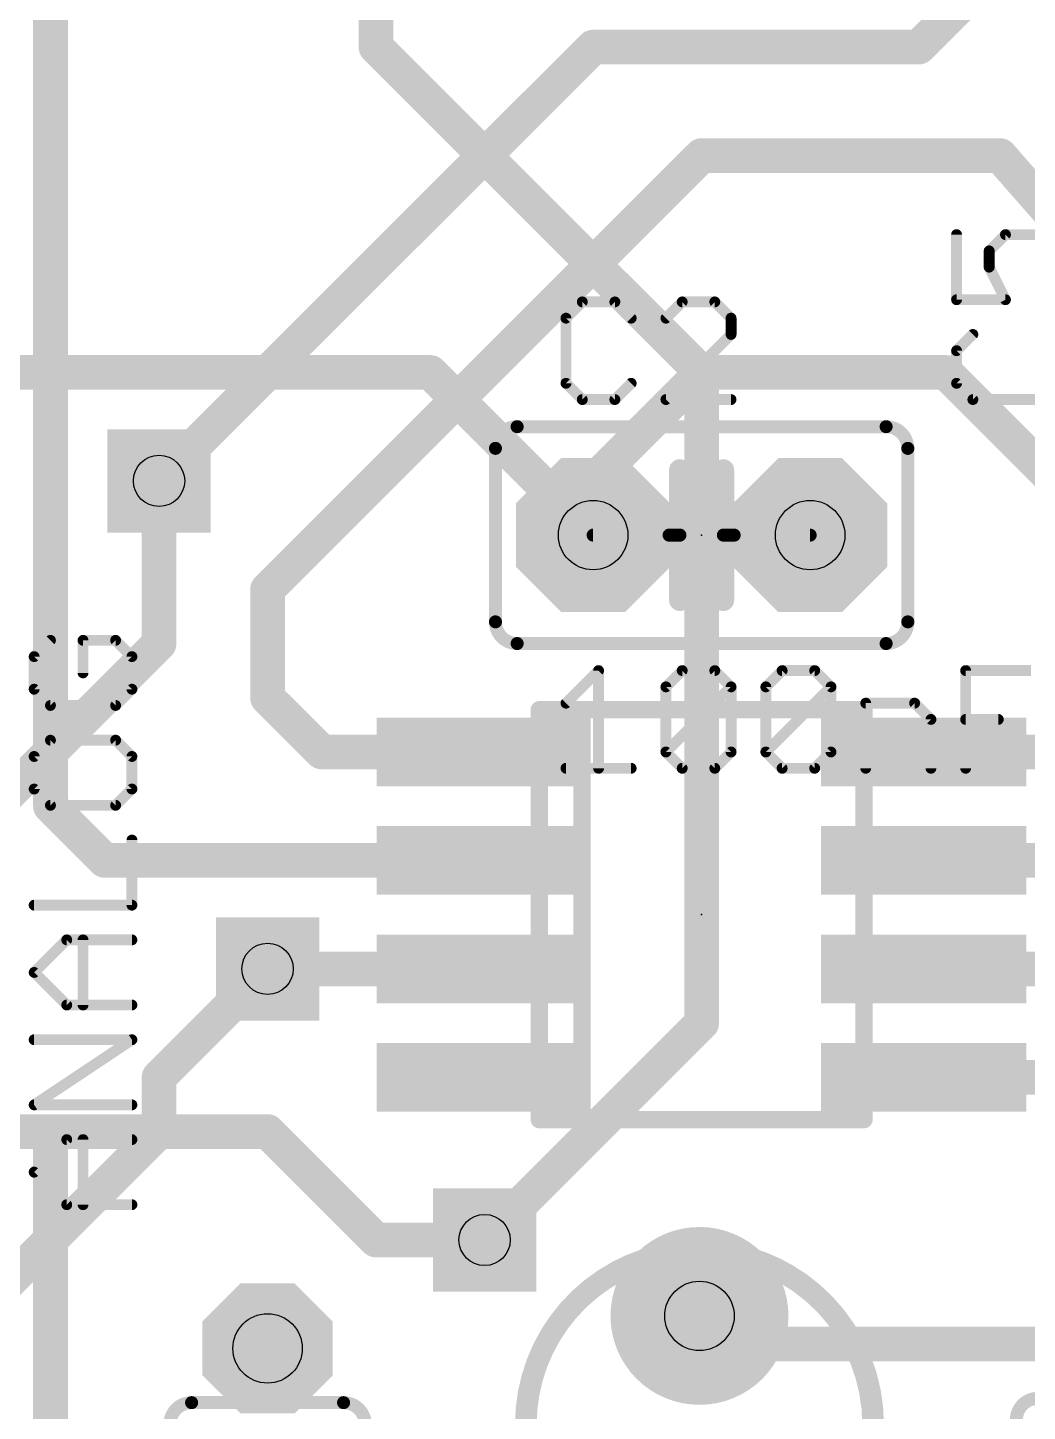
# Model space of a CAD drawing. Extents: x 34.1 to 120.9, y -11.6 to 61.2.
# Drawn here: x 67.04 to 78.74, y 10.69 to 26.9 of the extents above; entities that cross this region are included whole.
import ezdxf

# ---------------------------------------------------------------- set-up
doc = ezdxf.new("R2010")
doc.units = 0
for name, color, linetype in [('1', 22, 'CONTINUOUS'), ('16', 175, 'CONTINUOUS'), ('17', 82, 'CONTINUOUS'), ('18', 82, 'CONTINUOUS'), ('20', 7, 'CONTINUOUS'), ('21', 253, 'CONTINUOUS'), ('22', 253, 'CONTINUOUS'), ('23', 7, 'CONTINUOUS'), ('25', 253, 'CONTINUOUS'), ('27', 253, 'CONTINUOUS'), ('29', 253, 'CONTINUOUS'), ('30', 253, 'CONTINUOUS'), ('31', 253, 'CONTINUOUS'), ('44', 253, 'CONTINUOUS'), ('51', 253, 'CONTINUOUS'), ('52', 253, 'CONTINUOUS')]:
    doc.layers.add(name, color=color, linetype=linetype)

# ---------------------------------------------------------------- blocks, each defined once
blk = doc.blocks.new('OCTAGONP')
at = {"const_width": 0.5}
blk.add_lwpolyline([(-0.25, -0.1036), (-0.25, 0.1036), (-0.1036, 0.25), (0.1036, 0.25), (0.25, 0.1036), (0.25, -0.1036), (0.1036, -0.25), (-0.1036, -0.25), (-0.25, -0.1036), (-0.25, 0.1036)], dxfattribs=at)
blk = doc.blocks.new('ROUNDP')
at = {"const_width": 0.5}
blk.add_lwpolyline([(0, -0.25, 1), (0, 0.25, 1), (0, -0.25)], format="xyb", dxfattribs=at)
blk = doc.blocks.new('RECT')
blk.add_solid([(-0.5, -0.5), (0.5, -0.5), (-0.5, 0.5), (0.5, 0.5)])
blk = doc.blocks.new('SQUAREV')
blk.add_solid([(-0.5, -0.5), (0.5, -0.5), (-0.5, 0.5), (0.5, 0.5)])

msp = doc.modelspace()

# ---------------------------------------------------------------- linework, layer by layer
at = {"layer": '1', "const_width": 0.4064}
for points in [[(67.31, 17.78), (67.31, 30.48)], [(78.74, 27.94), (77.47, 26.67)], [(73.66, 26.67), (68.58, 21.59)], [(77.47, 26.67), (73.66, 26.67)], [(69.85, 20.32), (74.93, 25.4)], [(74.93, 25.4), (78.4225, 25.4)], [(78.4225, 25.4), (80.645, 22.86)], [(74.93, 22.86), (73.66, 21.59)], [(77.7875, 22.86), (74.93, 22.86)], [(80.01, 20.6375), (77.7875, 22.86)], [(73.66, 21.59), (73.66, 20.955)], [(69.85, 19.05), (69.85, 20.32)], [(70.485, 18.415), (69.85, 19.05)], [(72.33, 18.415), (70.485, 18.415)], [(79.375, 18.415), (77.53, 18.415)], [(67.31, 17.78), (67.945, 17.145)], [(67.945, 17.145), (72.33, 17.145)], [(77.53, 17.145), (80.645, 17.145)], [(72.33, 15.875), (69.85, 15.875)], [(77.53, 15.875), (81.915, 15.875)], [(77.53, 14.605), (81.915, 14.605)], [(65.405, 13.97), (67.31, 13.97)], [(67.31, 13.97), (67.31, 8.89)], [(67.31, 13.97), (69.85, 13.97)], [(69.85, 13.97), (71.12, 12.7)], [(71.12, 12.7), (72.39, 12.7)], [(75.2348, 11.4808), (74.9046, 11.811)], [(79.756, 11.4808), (75.2348, 11.4808)]]:
    msp.add_lwpolyline(points, dxfattribs=at)
at = {"layer": '1', "const_width": 0.2032}
for points in [[(73.66, 26.7716, 1), (73.66, 26.5684)], [(73.7318, 26.5982, 1), (73.5882, 26.7418)], [(77.3982, 26.7418, 1), (77.5418, 26.5982)], [(77.47, 26.5684, 1), (77.47, 26.7716)], [(74.93, 25.5016, 1), (74.93, 25.2984)], [(75.0018, 25.3282, 1), (74.8582, 25.4718)], [(78.499, 25.4669, 1), (78.346, 25.3331)], [(78.4225, 25.2984, 1), (78.4225, 25.5016)], [(74.93, 22.9616, 1), (74.93, 22.7584)], [(75.0018, 22.7882, 1), (74.8582, 22.9318)], [(77.8593, 22.9318, 1), (77.7157, 22.7882)], [(77.7875, 22.7584, 1), (77.7875, 22.9616)], [(68.5082, 21.6618, 1), (68.6518, 21.5182)], [(73.7616, 21.59, 1), (73.5584, 21.59)], [(73.5882, 21.6618, 1), (73.7318, 21.5182)], [(73.5584, 20.955, 1), (73.7616, 20.955)], [(69.9516, 20.32, 1), (69.7484, 20.32)], [(69.7782, 20.3918, 1), (69.9218, 20.2482)], [(69.7484, 19.05, 1), (69.9516, 19.05)], [(69.9218, 19.1218, 1), (69.7782, 18.9782)], [(70.485, 18.5166, 1), (70.485, 18.3134)], [(70.4132, 18.3432, 1), (70.5568, 18.4868)], [(72.33, 18.3134, 1), (72.33, 18.5166)], [(77.53, 18.5166, 1), (77.53, 18.3134)], [(67.2084, 17.78, 1), (67.4116, 17.78)], [(67.3818, 17.8518, 1), (67.2382, 17.7082)], [(67.945, 17.2466, 1), (67.945, 17.0434)], [(72.33, 17.0434, 1), (72.33, 17.2466)], [(77.53, 17.2466, 1), (77.53, 17.0434)], [(67.8732, 17.0732, 1), (68.0168, 17.2168)], [(69.85, 15.9766, 1), (69.85, 15.7734)], [(72.33, 15.7734, 1), (72.33, 15.9766)], [(77.53, 15.9766, 1), (77.53, 15.7734)], [(77.53, 14.7066, 1), (77.53, 14.5034)], [(67.4116, 13.97, 1), (67.2084, 13.97)], [(67.31, 14.0716, 1), (67.31, 13.8684)], [(67.31, 13.8684, 1), (67.31, 14.0716)], [(69.9218, 14.0418, 1), (69.7782, 13.8982)], [(69.85, 13.8684, 1), (69.85, 14.0716)], [(71.12, 12.8016, 1), (71.12, 12.5984)], [(71.0482, 12.6282, 1), (71.1918, 12.7718)], [(72.39, 12.5984, 1), (72.39, 12.8016)], [(74.9764, 11.8828, 1), (74.8328, 11.7392)], [(75.2348, 11.5824, 1), (75.2348, 11.3792)], [(75.163, 11.409, 1), (75.3066, 11.5526)]]:
    msp.add_lwpolyline(points, format="xyb", dxfattribs=at)
at = {"layer": '16', "const_width": 0.4064}
for points in [[(71.12, 26.67), (71.12, 34.29)], [(74.93, 22.86), (71.12, 26.67)], [(71.755, 22.86), (64.77, 22.86)], [(73.66, 20.955), (71.755, 22.86)], [(74.93, 15.24), (74.93, 22.86)], [(68.58, 19.685), (68.58, 21.59)], [(65.405, 16.51), (68.58, 19.685)], [(69.85, 15.875), (68.58, 14.605)], [(72.39, 12.7), (74.93, 15.24)], [(68.58, 14.605), (68.58, 13.97)], [(68.58, 13.97), (66.04, 11.43)]]:
    msp.add_lwpolyline(points, dxfattribs=at)
at = {"layer": '16', "const_width": 0.2032}
for points in [[(71.0184, 26.67, 1), (71.2216, 26.67)], [(71.1918, 26.7418, 1), (71.0482, 26.5982)], [(71.8268, 22.9318, 1), (71.6832, 22.7882)], [(71.755, 22.7584, 1), (71.755, 22.9616)], [(75.0316, 22.86, 1), (74.8284, 22.86)], [(74.8582, 22.7882, 1), (75.0018, 22.9318)], [(68.6816, 21.59, 1), (68.4784, 21.59)], [(73.5882, 20.8832, 1), (73.7318, 21.0268)], [(68.4784, 19.685, 1), (68.6816, 19.685)], [(68.6518, 19.6132, 1), (68.5082, 19.7568)], [(69.9218, 15.8032, 1), (69.7782, 15.9468)], [(75.0018, 15.1682, 1), (74.8582, 15.3118)], [(74.8284, 15.24, 1), (75.0316, 15.24)], [(68.6816, 14.605, 1), (68.4784, 14.605)], [(68.5082, 14.6768, 1), (68.6518, 14.5332)], [(68.6518, 13.8982, 1), (68.5082, 14.0418)], [(68.4784, 13.97, 1), (68.6816, 13.97)], [(72.3182, 12.7718, 1), (72.4618, 12.6282)]]:
    msp.add_lwpolyline(points, format="xyb", dxfattribs=at)
at = {"layer": '20', "const_width": 0.0254}
msp.add_lwpolyline([(50.0126, 38.7604, 0.1623), (69.3928, 0)], format="xyb", dxfattribs=at)
at = {"layer": '21'}
for points, const_width in [([(72.771, 22.225, 0.4142), (72.517, 21.971)], 0.1524), ([(72.771, 22.2631, 1), (72.771, 22.1869)], 0.0762), ([(72.771, 22.1869, 1), (72.771, 22.2631)], 0.0762), ([(77.343, 21.971, 0.4142), (77.089, 22.225)], 0.1524), ([(77.089, 22.2631, 1), (77.089, 22.1869)], 0.0762), ([(77.089, 22.1869, 1), (77.089, 22.2631)], 0.0762), ([(72.5551, 21.971, 1), (72.4789, 21.971)], 0.0762), ([(77.3811, 21.971, 1), (77.3049, 21.971)], 0.0762), ([(72.4789, 21.971, 1), (72.5551, 21.971)], 0.0762), ([(77.3049, 21.971, 1), (77.3811, 21.971)], 0.0762), ([(74.7395, 21.717, 1), (74.6125, 21.717)], 0.127), ([(75.2475, 21.717, 1), (75.1205, 21.717)], 0.127), ([(74.7395, 20.955, 1), (74.6125, 20.955)], 0.127), ([(75.2475, 20.955, 1), (75.1205, 20.955)], 0.127), ([(74.549, 20.9931, 1), (74.549, 20.9169)], 0.0762), ([(74.6125, 20.955, 1), (74.7395, 20.955)], 0.127), ([(74.676, 20.9169, 1), (74.676, 20.9931)], 0.0762), ([(75.1205, 20.955, 1), (75.2475, 20.955)], 0.127), ([(75.184, 20.9931, 1), (75.184, 20.9169)], 0.0762), ([(75.311, 20.9169, 1), (75.311, 20.9931)], 0.0762), ([(74.6125, 20.193, 1), (74.7395, 20.193)], 0.127), ([(75.1205, 20.193, 1), (75.2475, 20.193)], 0.127), ([(72.517, 19.939, 0.4142), (72.771, 19.685)], 0.1524), ([(72.5551, 19.939, 1), (72.4789, 19.939)], 0.0762), ([(72.4789, 19.939, 1), (72.5551, 19.939)], 0.0762), ([(77.089, 19.685, 0.4142), (77.343, 19.939)], 0.1524), ([(77.3811, 19.939, 1), (77.3049, 19.939)], 0.0762), ([(77.3049, 19.939, 1), (77.3811, 19.939)], 0.0762), ([(72.771, 19.7231, 1), (72.771, 19.6469)], 0.0762), ([(72.771, 19.6469, 1), (72.771, 19.7231)], 0.0762), ([(77.089, 19.7231, 1), (77.089, 19.6469)], 0.0762), ([(77.089, 19.6469, 1), (77.089, 19.7231)], 0.0762), ([(68.961, 10.795, 0.4142), (68.707, 10.541)], 0.1524), ([(68.961, 10.7569, 1), (68.961, 10.8331)], 0.0762), ([(70.993, 10.541, 0.4142), (70.739, 10.795)], 0.1524), ([(70.739, 10.8331, 1), (70.739, 10.7569)], 0.0762), ([(78.867, 10.8458, 0.4142), (78.613, 10.5918)], 0.1524)]:
    msp.add_lwpolyline(points, format="xyb", dxfattribs=dict(at, const_width=const_width))
for points, const_width in [([(72.771, 22.225), (77.089, 22.225)], 0.1524), ([(72.517, 21.971), (72.517, 19.939)], 0.1524), ([(77.343, 21.971), (77.343, 19.939)], 0.1524), ([(74.676, 21.717), (74.676, 20.955)], 0.254), ([(75.184, 20.955), (75.184, 21.717)], 0.254), ([(74.676, 20.955), (74.676, 20.193)], 0.254), ([(75.184, 20.955), (75.184, 20.193)], 0.254), ([(74.676, 20.955), (74.549, 20.955)], 0.1524), ([(75.311, 20.955), (75.184, 20.955)], 0.1524), ([(77.089, 19.685), (72.771, 19.685)], 0.1524)]:
    msp.add_lwpolyline(points, dxfattribs=dict(at, const_width=const_width))
at = {"layer": '22', "const_width": 0.254}
for points in [[(73.9484, 12.3339, 0.277), (72.8726, 10.541)], [(76.9366, 10.541, 0.2691), (75.9128, 12.3053)]]:
    msp.add_lwpolyline(points, format="xyb", dxfattribs=at)
at = {"layer": '23'}
for p in [(74.93, 20.955), (74.93, 16.51)]:
    msp.add_point(p, dxfattribs=at)
at = {"layer": '25', "const_width": 0.127}
for points in [[(77.9135, 24.4745), (77.9135, 23.7119)], [(78.2948, 24.2839), (78.4855, 24.4745)], [(78.4855, 24.4745), (78.8668, 24.4745)], [(78.2948, 24.0932), (78.2948, 24.2839)], [(78.4855, 23.7119), (78.2948, 24.0932)], [(73.5332, 23.6865), (73.3425, 23.4958)], [(73.9145, 23.6865), (73.5332, 23.6865)], [(74.1052, 23.4958), (73.9145, 23.6865)], [(74.7026, 23.6865), (74.5119, 23.4958)], [(75.0839, 23.6865), (74.7026, 23.6865)], [(75.2745, 23.4958), (75.0839, 23.6865)], [(77.9135, 23.7119), (78.4855, 23.7119)], [(73.3425, 23.4958), (73.3425, 22.7332)], [(75.2745, 23.3052), (75.2745, 23.4958)], [(74.5119, 22.5425), (75.2745, 23.3052)], [(78.1042, 23.3052), (77.9135, 23.1145)], [(77.9135, 23.1145), (77.9135, 22.7332)], [(73.3425, 22.7332), (73.5332, 22.5425)], [(73.9145, 22.5425), (74.1052, 22.7332)], [(77.9135, 22.7332), (78.1042, 22.5425)], [(73.5332, 22.5425), (73.9145, 22.5425)], [(75.2745, 22.5425), (74.5119, 22.5425)], [(78.1042, 22.5425), (78.8668, 22.5425)], [(67.3092, 19.7227), (67.1185, 19.5321)], [(68.0718, 19.7227), (67.6905, 19.7227)], [(67.6905, 19.7227), (67.6905, 19.3414)], [(68.2625, 19.5321), (68.0718, 19.7227)], [(67.1185, 19.5321), (67.1185, 19.1508)], [(68.2625, 19.1508), (68.2625, 19.5321)], [(67.1185, 19.1508), (67.3092, 18.9601)], [(68.0718, 18.9601), (68.2625, 19.1508)], [(67.3092, 18.9601), (68.0718, 18.9601)], [(67.3092, 18.5533), (67.1185, 18.3627)], [(68.0718, 18.5533), (67.3092, 18.5533)], [(68.2625, 18.3627), (68.0718, 18.5533)], [(67.1185, 18.3627), (67.1185, 17.9814)], [(68.2625, 17.9814), (68.2625, 18.3627)], [(67.1185, 17.9814), (67.3092, 17.7907)], [(68.0718, 17.7907), (68.2625, 17.9814)], [(67.3092, 17.7907), (68.0718, 17.7907)], [(68.2625, 16.6213), (68.2625, 17.3839)], [(67.1185, 16.6213), (68.2625, 16.6213)], [(67.1185, 15.8332), (67.4999, 16.2145)], [(67.4999, 16.2145), (68.2625, 16.2145)], [(67.6905, 15.4519), (67.6905, 16.2145)], [(67.4999, 15.4519), (67.1185, 15.8332)], [(68.2625, 15.4519), (67.4999, 15.4519)], [(67.1185, 14.2825), (68.2625, 15.0452)], [(68.2625, 15.0452), (67.1185, 15.0452)], [(68.2625, 14.2825), (67.1185, 14.2825)], [(67.1185, 13.4944), (67.4999, 13.8758)], [(67.4999, 13.8758), (68.2625, 13.8758)], [(67.6905, 13.1131), (67.6905, 13.8758)], [(67.4999, 13.1131), (67.1185, 13.4944)], [(68.2625, 13.1131), (67.4999, 13.1131)]]:
    msp.add_lwpolyline(points, dxfattribs=at)
at = {"layer": '25', "const_width": 0.0635}
for points in [[(77.9453, 24.4745, 1), (77.8818, 24.4745)], [(78.4855, 24.5063, 1), (78.4855, 24.4428)], [(78.508, 24.4521, 1), (78.4631, 24.497)], [(78.3266, 24.2839, 1), (78.2631, 24.2839)], [(78.2724, 24.3063, 1), (78.3173, 24.2614)], [(78.3232, 24.1074, 1), (78.2665, 24.079)], [(78.2631, 24.0932, 1), (78.3266, 24.0932)], [(73.5332, 23.7182, 1), (73.5332, 23.6547)], [(73.5556, 23.664, 1), (73.5107, 23.7089)], [(73.9369, 23.7089, 1), (73.892, 23.664)], [(73.9145, 23.6547, 1), (73.9145, 23.7182)], [(74.7026, 23.7182, 1), (74.7026, 23.6547)], [(74.725, 23.664, 1), (74.6801, 23.7089)], [(75.1063, 23.7089, 1), (75.0614, 23.664)], [(75.0839, 23.6547, 1), (75.0839, 23.7182)], [(77.9135, 23.7436, 1), (77.9135, 23.6801)], [(77.8818, 23.7119, 1), (77.9453, 23.7119)], [(78.4571, 23.6977, 1), (78.5139, 23.7261)], [(78.4855, 23.6801, 1), (78.4855, 23.7436)], [(73.3743, 23.4958, 1), (73.3107, 23.4958)], [(73.32, 23.5183, 1), (73.365, 23.4734)], [(74.0827, 23.4734, 1), (74.1276, 23.5183)], [(74.4894, 23.5183, 1), (74.5343, 23.4734)], [(75.3063, 23.4958, 1), (75.2428, 23.4958)], [(75.2521, 23.4734, 1), (75.297, 23.5183)], [(75.2428, 23.3052, 1), (75.3063, 23.3052)], [(75.297, 23.2827, 1), (75.2521, 23.3276)], [(78.1266, 23.2827, 1), (78.0817, 23.3276)], [(77.9453, 23.1145, 1), (77.8818, 23.1145)], [(77.8911, 23.1369, 1), (77.936, 23.092)], [(73.3107, 22.7332, 1), (73.3743, 22.7332)], [(73.365, 22.7556, 1), (73.32, 22.7107)], [(74.1276, 22.7107, 1), (74.0827, 22.7556)], [(77.8818, 22.7332, 1), (77.9453, 22.7332)], [(77.936, 22.7556, 1), (77.8911, 22.7107)], [(73.5332, 22.5742, 1), (73.5332, 22.5108)], [(73.5107, 22.52, 1), (73.5556, 22.565)], [(73.892, 22.565, 1), (73.9369, 22.52)], [(73.9145, 22.5108, 1), (73.9145, 22.5742)], [(74.4894, 22.565, 1), (74.5343, 22.52)], [(74.5119, 22.5742, 1), (74.5119, 22.5108)], [(75.2745, 22.5108, 1), (75.2745, 22.5742)], [(78.1042, 22.5742, 1), (78.1042, 22.5108)], [(78.0817, 22.52, 1), (78.1266, 22.565)], [(67.3316, 19.7003, 1), (67.2867, 19.7452)], [(67.6905, 19.7545, 1), (67.6905, 19.691)], [(67.7223, 19.7227, 1), (67.6588, 19.7227)], [(68.0943, 19.7452, 1), (68.0494, 19.7003)], [(68.0718, 19.691, 1), (68.0718, 19.7545)], [(67.1503, 19.5321, 1), (67.0868, 19.5321)], [(67.0961, 19.5545, 1), (67.141, 19.5096)], [(68.2943, 19.5321, 1), (68.2308, 19.5321)], [(68.24, 19.5096, 1), (68.285, 19.5545)], [(67.6588, 19.3414, 1), (67.7223, 19.3414)], [(67.0868, 19.1508, 1), (67.1503, 19.1508)], [(67.141, 19.1732, 1), (67.0961, 19.1283)], [(68.2308, 19.1508, 1), (68.2943, 19.1508)], [(68.285, 19.1283, 1), (68.24, 19.1732)], [(67.3092, 18.9918, 1), (67.3092, 18.9283)], [(67.2867, 18.9376, 1), (67.3316, 18.9825)], [(68.0494, 18.9825, 1), (68.0943, 18.9376)], [(68.0718, 18.9283, 1), (68.0718, 18.9918)], [(67.3092, 18.5851, 1), (67.3092, 18.5216)], [(67.3316, 18.5309, 1), (67.2867, 18.5758)], [(68.0943, 18.5758, 1), (68.0494, 18.5309)], [(68.0718, 18.5216, 1), (68.0718, 18.5851)], [(67.1503, 18.3627, 1), (67.0868, 18.3627)], [(67.0961, 18.3851, 1), (67.141, 18.3402)], [(68.2943, 18.3627, 1), (68.2308, 18.3627)], [(68.24, 18.3402, 1), (68.285, 18.3851)], [(67.0868, 17.9814, 1), (67.1503, 17.9814)], [(67.141, 18.0038, 1), (67.0961, 17.9589)], [(68.2308, 17.9814, 1), (68.2943, 17.9814)], [(68.285, 17.9589, 1), (68.24, 18.0038)], [(67.3092, 17.8224, 1), (67.3092, 17.7589)], [(67.2867, 17.7682, 1), (67.3316, 17.8131)], [(68.0494, 17.8131, 1), (68.0943, 17.7682)], [(68.0718, 17.7589, 1), (68.0718, 17.8224)], [(68.2943, 17.3839, 1), (68.2308, 17.3839)], [(67.1185, 16.653, 1), (67.1185, 16.5895)], [(68.2308, 16.6213, 1), (68.2943, 16.6213)], [(68.2625, 16.5895, 1), (68.2625, 16.653)], [(67.4999, 16.2463, 1), (67.4999, 16.1828)], [(67.5223, 16.1921, 1), (67.4774, 16.237)], [(67.7223, 16.2145, 1), (67.6588, 16.2145)], [(68.2625, 16.1828, 1), (68.2625, 16.2463)], [(67.141, 15.8557, 1), (67.0961, 15.8108)], [(67.0961, 15.8557, 1), (67.141, 15.8108)], [(67.4999, 15.4836, 1), (67.4999, 15.4201)], [(67.4774, 15.4294, 1), (67.5223, 15.4743)], [(67.6588, 15.4519, 1), (67.7223, 15.4519)], [(68.2625, 15.4201, 1), (68.2625, 15.4836)], [(67.1185, 15.0769, 1), (67.1185, 15.0134)], [(68.2801, 15.0187, 1), (68.2449, 15.0716)], [(68.2625, 15.0134, 1), (68.2625, 15.0769)], [(67.1185, 14.3143, 1), (67.1185, 14.2508)], [(67.1009, 14.3089, 1), (67.1361, 14.2561)], [(68.2625, 14.2508, 1), (68.2625, 14.3143)], [(67.4999, 13.9075, 1), (67.4999, 13.844)], [(67.5223, 13.8533, 1), (67.4774, 13.8982)], [(67.7223, 13.8758, 1), (67.6588, 13.8758)], [(68.2625, 13.844, 1), (68.2625, 13.9075)], [(67.141, 13.5169, 1), (67.0961, 13.472)], [(67.0961, 13.5169, 1), (67.141, 13.472)], [(67.4999, 13.1449, 1), (67.4999, 13.0814)], [(67.4774, 13.0907, 1), (67.5223, 13.1356)], [(67.6588, 13.1131, 1), (67.7223, 13.1131)], [(68.2625, 13.0814, 1), (68.2625, 13.1449)]]:
    msp.add_lwpolyline(points, format="xyb", dxfattribs=at)
at = {"layer": '27', "const_width": 0.127}
for points in [[(73.3425, 18.9871), (73.7238, 19.3685)], [(73.7238, 19.3685), (73.7238, 18.2245)], [(74.5119, 19.1778), (74.7026, 19.3685)], [(74.7026, 19.3685), (75.0839, 19.3685)], [(75.0839, 19.3685), (75.2745, 19.1778)], [(75.6813, 19.1778), (75.872, 19.3685)], [(75.872, 19.3685), (76.2533, 19.3685)], [(76.2533, 19.3685), (76.4439, 19.1778)], [(78.0201, 18.2245), (78.0201, 19.3685)], [(78.0201, 19.3685), (78.7827, 19.3685)], [(74.5119, 18.4152), (74.5119, 19.1778)], [(74.5119, 18.4152), (75.2745, 19.1778)], [(75.2745, 19.1778), (75.2745, 18.4152)], [(75.6813, 18.4152), (75.6813, 19.1778)], [(75.6813, 18.4152), (76.4439, 19.1778)], [(76.4439, 19.1778), (76.4439, 18.4152)], [(76.8507, 18.2245), (76.8507, 18.9871)], [(76.8507, 18.9871), (77.4227, 18.9871)], [(77.4227, 18.9871), (77.6133, 18.7965)], [(77.6133, 18.7965), (77.6133, 18.2245)], [(78.0201, 18.7965), (78.4014, 18.7965)], [(74.7026, 18.2245), (74.5119, 18.4152)], [(75.2745, 18.4152), (75.0839, 18.2245)], [(75.872, 18.2245), (75.6813, 18.4152)], [(76.4439, 18.4152), (76.2533, 18.2245)], [(73.3425, 18.2245), (74.1052, 18.2245)], [(75.0839, 18.2245), (74.7026, 18.2245)], [(76.2533, 18.2245), (75.872, 18.2245)]]:
    msp.add_lwpolyline(points, dxfattribs=at)
at = {"layer": '27', "const_width": 0.0635}
for points in [[(73.7556, 19.3685, 1), (73.6921, 19.3685)], [(73.7463, 19.346, 1), (73.7014, 19.3909)], [(74.7026, 19.4002, 1), (74.7026, 19.3367)], [(74.725, 19.346, 1), (74.6801, 19.3909)], [(75.1063, 19.3909, 1), (75.0614, 19.346)], [(75.0839, 19.3367, 1), (75.0839, 19.4002)], [(75.872, 19.4002, 1), (75.872, 19.3367)], [(75.8944, 19.346, 1), (75.8495, 19.3909)], [(76.2757, 19.3909, 1), (76.2308, 19.346)], [(76.2533, 19.3367, 1), (76.2533, 19.4002)], [(78.0518, 19.3685, 1), (77.9883, 19.3685)], [(78.0201, 19.4002, 1), (78.0201, 19.3367)], [(74.5436, 19.1778, 1), (74.4801, 19.1778)], [(74.4894, 19.2003, 1), (74.5343, 19.1554)], [(75.3063, 19.1778, 1), (75.2428, 19.1778)], [(75.297, 19.1554, 1), (75.2521, 19.2003)], [(75.2521, 19.1554, 1), (75.297, 19.2003)], [(75.713, 19.1778, 1), (75.6495, 19.1778)], [(75.6588, 19.2003, 1), (75.7037, 19.1554)], [(76.4757, 19.1778, 1), (76.4122, 19.1778)], [(76.4664, 19.1554, 1), (76.4215, 19.2003)], [(76.4215, 19.1554, 1), (76.4664, 19.2003)], [(73.32, 19.0096, 1), (73.365, 18.9647)], [(76.8824, 18.9871, 1), (76.8189, 18.9871)], [(76.8507, 19.0189, 1), (76.8507, 18.9554)], [(77.4451, 19.0096, 1), (77.4002, 18.9647)], [(77.4227, 18.9554, 1), (77.4227, 19.0189)], [(77.6451, 18.7965, 1), (77.5816, 18.7965)], [(77.5909, 18.774, 1), (77.6358, 18.8189)], [(78.0201, 18.8282, 1), (78.0201, 18.7647)], [(78.4014, 18.7647, 1), (78.4014, 18.8282)], [(74.5343, 18.4376, 1), (74.4894, 18.3927)], [(75.297, 18.3927, 1), (75.2521, 18.4376)], [(75.7037, 18.4376, 1), (75.6588, 18.3927)], [(76.4664, 18.3927, 1), (76.4215, 18.4376)], [(74.4801, 18.4152, 1), (74.5436, 18.4152)], [(74.4894, 18.4376, 1), (74.5343, 18.3927)], [(75.2428, 18.4152, 1), (75.3063, 18.4152)], [(75.6588, 18.4376, 1), (75.7037, 18.3927)], [(75.6495, 18.4152, 1), (75.713, 18.4152)], [(76.4122, 18.4152, 1), (76.4757, 18.4152)], [(73.3425, 18.2563, 1), (73.3425, 18.1928)], [(73.6921, 18.2245, 1), (73.7556, 18.2245)], [(74.1052, 18.1928, 1), (74.1052, 18.2563)], [(74.7026, 18.2563, 1), (74.7026, 18.1928)], [(74.6801, 18.202, 1), (74.725, 18.247)], [(75.0614, 18.247, 1), (75.1063, 18.202)], [(75.0839, 18.1928, 1), (75.0839, 18.2563)], [(75.872, 18.2563, 1), (75.872, 18.1928)], [(75.8495, 18.202, 1), (75.8944, 18.247)], [(76.2308, 18.247, 1), (76.2757, 18.202)], [(76.2533, 18.1928, 1), (76.2533, 18.2563)], [(76.8189, 18.2245, 1), (76.8824, 18.2245)], [(77.5816, 18.2245, 1), (77.6451, 18.2245)], [(77.9883, 18.2245, 1), (78.0518, 18.2245)]]:
    msp.add_lwpolyline(points, format="xyb", dxfattribs=at)
at = {"layer": '44'}
for centre, radius in [((68.58, 21.59), 0.3), ((73.66, 20.955), 0.4064), ((76.2, 20.955), 0.4064), ((69.85, 15.875), 0.3), ((72.39, 12.7), 0.3), ((74.9046, 11.811), 0.4064), ((69.85, 11.43), 0.4064)]:
    msp.add_circle(centre, radius, dxfattribs=at)
at = {"layer": '51'}
for points, const_width in [([(74.549, 20.955), (73.66, 20.955)], 0.1524), ([(76.2, 20.955), (75.311, 20.955)], 0.1524), ([(73.03, 14.11), (73.03, 18.91)], 0.2032), ([(73.03, 18.91), (73.53, 18.91)], 0.2032), ([(73.53, 18.91), (76.83, 18.91)], 0.2032), ([(73.53, 14.11), (73.53, 18.91)], 0.2032), ([(76.83, 18.91), (76.83, 14.11)], 0.2032), ([(73.53, 14.11), (73.03, 14.11)], 0.2032), ([(76.83, 14.11), (73.53, 14.11)], 0.2032), ([(69.85, 11.049), (69.85, 11.43)], 0.6096), ([(70.739, 10.795), (68.961, 10.795)], 0.1524)]:
    msp.add_lwpolyline(points, dxfattribs=dict(at, const_width=const_width))
for points, const_width in [([(73.66, 20.9931, 1), (73.66, 20.9169)], 0.0762), ([(74.549, 20.9169, 1), (74.549, 20.9931)], 0.0762), ([(75.311, 20.9931, 1), (75.311, 20.9169)], 0.0762), ([(76.2, 20.9169, 1), (76.2, 20.9931)], 0.0762), ([(73.0808, 18.91, 1), (72.9792, 18.91)], 0.1016), ([(73.03, 18.9608, 1), (73.03, 18.8592)], 0.1016), ([(73.53, 18.9608, 1), (73.53, 18.8592)], 0.1016), ([(73.5808, 18.91, 1), (73.4792, 18.91)], 0.1016), ([(73.53, 18.8592, 1), (73.53, 18.9608)], 0.1016), ([(76.8808, 18.91, 1), (76.7792, 18.91)], 0.1016), ([(76.83, 18.8592, 1), (76.83, 18.9608)], 0.1016), ([(73.03, 14.1608, 1), (73.03, 14.0592)], 0.1016), ([(72.9792, 14.11, 1), (73.0808, 14.11)], 0.1016), ([(73.53, 14.1608, 1), (73.53, 14.0592)], 0.1016), ([(73.4792, 14.11, 1), (73.5808, 14.11)], 0.1016), ([(73.53, 14.0592, 1), (73.53, 14.1608)], 0.1016), ([(76.7792, 14.11, 1), (76.8808, 14.11)], 0.1016), ([(76.83, 14.0592, 1), (76.83, 14.1608)], 0.1016), ([(70.0024, 11.43, 1), (69.6976, 11.43)], 0.3048), ([(69.6976, 11.049, 1), (70.0024, 11.049)], 0.3048), ([(68.961, 10.8331, 1), (68.961, 10.7569)], 0.0762), ([(70.739, 10.7569, 1), (70.739, 10.8331)], 0.0762)]:
    msp.add_lwpolyline(points, format="xyb", dxfattribs=dict(at, const_width=const_width))
at = {"layer": '52', "const_width": 0.254}
for points in [[(74.9046, 12.573, 0.1241), (73.9412, 12.3301)], [(75.9696, 12.2716, 0.1388), (74.9046, 12.573)]]:
    msp.add_lwpolyline(points, format="xyb", dxfattribs=at)

# ---------------------------------------------------------------- block references
at = {"layer": '1', "xscale": 0.6, "yscale": 2.2, "rotation": 270}
for p in [(72.33, 18.415), (77.53, 18.415), (72.33, 17.145), (77.53, 17.145), (72.33, 15.875), (77.53, 15.875), (72.33, 14.605), (77.53, 14.605)]:
    msp.add_blockref('RECT', p, dxfattribs=at)
at = {"layer": '17', "xscale": 1.6002, "yscale": 1.6002}
for p in [(73.66, 20.955), (73.66, 20.955), (76.2, 20.955), (76.2, 20.955)]:
    msp.add_blockref('OCTAGONP', p, dxfattribs=at)
at = {"layer": '17'}
for name, p, xscale, yscale, rotation in [('ROUNDP', (74.9046, 11.811), 1.8796, 1.8796, 270), ('ROUNDP', (74.9046, 11.811), 1.8796, 1.8796, 270), ('OCTAGONP', (69.85, 11.43), 1.3208, 1.3208, 90), ('OCTAGONP', (69.85, 11.43), 1.3208, 1.3208, 90)]:
    msp.add_blockref(name, p, dxfattribs=dict(at, xscale=xscale, yscale=yscale, rotation=rotation))
at = {"layer": '18', "xscale": 1.0064, "yscale": 1.0064}
for p in [(68.58, 21.59), (68.58, 21.59), (69.85, 15.875), (69.85, 15.875), (72.39, 12.7), (72.39, 12.7)]:
    msp.add_blockref('SQUAREV', p, dxfattribs=at)
at = {"layer": '29'}
for name, p, xscale, yscale in [('SQUAREV', (68.58, 21.59), 1.2096, 1.2096), ('OCTAGONP', (73.66, 20.955), 1.8034, 1.8034), ('OCTAGONP', (76.2, 20.955), 1.8034, 1.8034), ('SQUAREV', (69.85, 15.875), 1.2096, 1.2096), ('SQUAREV', (72.39, 12.7), 1.2096, 1.2096)]:
    msp.add_blockref(name, p, dxfattribs=dict(at, xscale=xscale, yscale=yscale))
for name, p, xscale, yscale, rotation in [('RECT', (72.33, 18.415), 0.8032, 2.4032, 270), ('RECT', (77.53, 18.415), 0.8032, 2.4032, 270), ('RECT', (72.33, 17.145), 0.8032, 2.4032, 270), ('RECT', (77.53, 17.145), 0.8032, 2.4032, 270), ('RECT', (72.33, 15.875), 0.8032, 2.4032, 270), ('RECT', (77.53, 15.875), 0.8032, 2.4032, 270), ('RECT', (72.33, 14.605), 0.8032, 2.4032, 270), ('RECT', (77.53, 14.605), 0.8032, 2.4032, 270), ('ROUNDP', (74.9046, 11.811), 2.0828, 2.0828, 270), ('OCTAGONP', (69.85, 11.43), 1.524, 1.524, 90)]:
    msp.add_blockref(name, p, dxfattribs=dict(at, xscale=xscale, yscale=yscale, rotation=rotation))
at = {"layer": '30'}
for name, p, xscale, yscale in [('SQUAREV', (68.58, 21.59), 1.2096, 1.2096), ('OCTAGONP', (73.66, 20.955), 1.8034, 1.8034), ('OCTAGONP', (76.2, 20.955), 1.8034, 1.8034), ('SQUAREV', (69.85, 15.875), 1.2096, 1.2096), ('SQUAREV', (72.39, 12.7), 1.2096, 1.2096)]:
    msp.add_blockref(name, p, dxfattribs=dict(at, xscale=xscale, yscale=yscale))
for name, p, xscale, yscale, rotation in [('ROUNDP', (74.9046, 11.811), 2.0828, 2.0828, 270), ('OCTAGONP', (69.85, 11.43), 1.524, 1.524, 90)]:
    msp.add_blockref(name, p, dxfattribs=dict(at, xscale=xscale, yscale=yscale, rotation=rotation))
at = {"layer": '31', "xscale": 0.6, "yscale": 2.2, "rotation": 270}
for p in [(72.33, 18.415), (77.53, 18.415), (72.33, 17.145), (77.53, 17.145), (72.33, 15.875), (77.53, 15.875), (72.33, 14.605), (77.53, 14.605)]:
    msp.add_blockref('RECT', p, dxfattribs=at)
at = {"layer": '51'}
for p, xscale, yscale, rotation in [((72.38, 18.415), 0.49, 1.1, 270), ((77.48, 18.415), 0.49, 1.1, 270), ((72.38, 17.145), 0.49, 1.1, 270), ((77.48, 17.145), 0.49, 1.1, 270), ((72.38, 15.875), 0.49, 1.1, 270), ((77.48, 15.875), 0.49, 1.1, 270), ((72.38, 14.605), 0.49, 1.1, 270), ((77.48, 14.605), 0.49, 1.1, 270), ((69.85, 10.922), 0.254, 0.6096, 90)]:
    msp.add_blockref('RECT', p, dxfattribs=dict(at, xscale=xscale, yscale=yscale, rotation=rotation))

doc.saveas('drawing.dxf')
